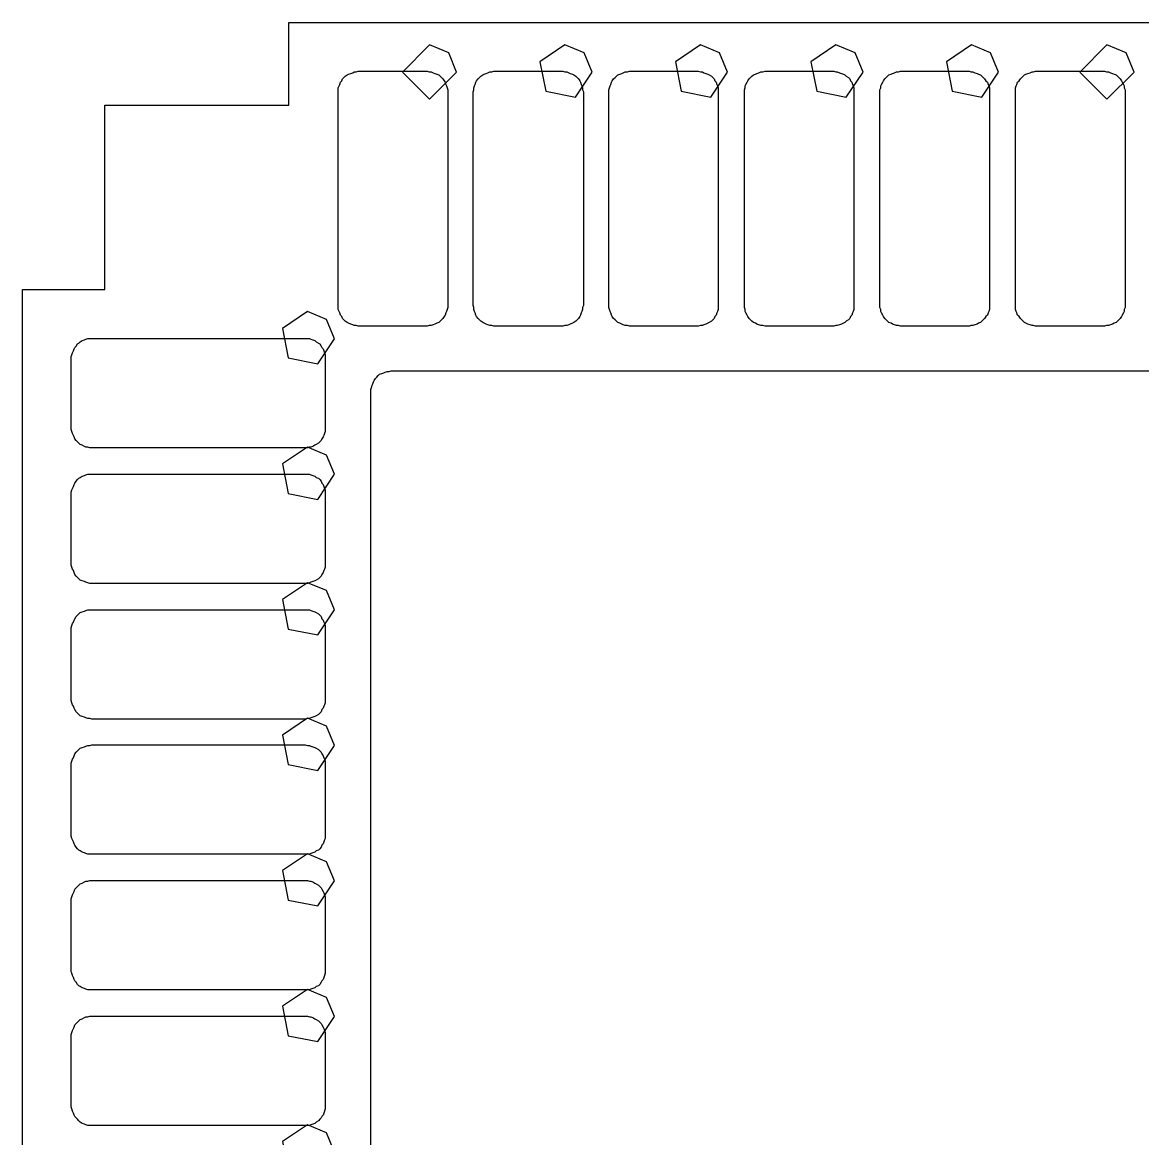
# Model space of a CAD drawing. Extents: x 114 to 258, y 8 to 198.
# Drawn here: x 221.663 to 225.797, y 115.737 to 119.855 of the extents above; entities that cross this region are included whole.
import ezdxf

# ---------------------------------------------------------------- set-up
doc = ezdxf.new("R2010")
doc.units = 0

msp = doc.modelspace()

# ---------------------------------------------------------------- linework, layer by layer
at = {"layer": 'Layer 1', "color": 7}
for points in [[(222.64624, 119.54998), (222.64624, 119.85478)], [(222.64624, 119.85478), (228.90988, 119.85478)], [(223.16567, 119.771646), (223.06567, 119.671646), (223.16567, 119.571646), (223.26567, 119.671646), (223.236381, 119.742357), (223.16567, 119.771646), (223.16567, 119.771646)], [(223.665542, 119.771646), (223.573154, 119.709914), (223.594831, 119.600935), (223.70381, 119.579258), (223.765542, 119.671646), (223.736253, 119.742357), (223.665542, 119.771646), (223.665542, 119.771646)], [(224.165668, 119.771646), (224.07328, 119.709914), (224.094957, 119.600935), (224.203936, 119.579258), (224.265668, 119.671646), (224.236379, 119.742357), (224.165668, 119.771646), (224.165668, 119.771646)], [(224.66554, 119.771646), (224.573152, 119.709914), (224.594829, 119.600935), (224.703808, 119.579258), (224.76554, 119.671646), (224.736251, 119.742357), (224.66554, 119.771646), (224.66554, 119.771646)], [(225.165666, 119.771646), (225.073278, 119.709914), (225.094955, 119.600935), (225.203934, 119.579258), (225.265666, 119.671646), (225.236377, 119.742357), (225.165666, 119.771646), (225.165666, 119.771646)], [(225.665538, 119.771646), (225.565538, 119.671646), (225.665538, 119.571646), (225.765538, 119.671646), (225.736249, 119.742357), (225.665538, 119.771646), (225.665538, 119.771646)], [(222.83674, 119.6338), (222.84182, 119.63888)], [(222.84182, 119.63888), (222.84436, 119.6465)], [(222.84436, 119.6465), (222.84944, 119.65158)], [(222.84944, 119.65158), (222.85452, 119.65666)], [(222.85452, 119.65666), (222.86214, 119.66174)], [(222.86214, 119.66174), (222.86722, 119.66428)], [(222.86722, 119.66428), (222.87484, 119.66682)], [(222.87484, 119.66682), (222.88246, 119.66936)], [(222.88246, 119.66936), (222.88754, 119.6719)], [(222.88754, 119.6719), (222.89516, 119.6719)], [(222.89516, 119.6719), (222.90278, 119.67444)], [(222.90278, 119.67444), (223.15678, 119.67444)], [(223.15678, 119.67444), (223.1644, 119.6719)], [(223.1644, 119.6719), (223.17202, 119.6719)], [(223.17202, 119.6719), (223.17964, 119.66936)], [(223.17964, 119.66936), (223.18472, 119.66682)], [(223.18472, 119.66682), (223.19234, 119.66428)], [(223.19234, 119.66428), (223.19996, 119.66174)], [(223.19996, 119.66174), (223.20504, 119.65666)], [(223.20504, 119.65666), (223.21012, 119.65158)], [(223.21012, 119.65158), (223.2152, 119.6465)], [(223.2152, 119.6465), (223.22028, 119.63888)], [(223.22028, 119.63888), (223.22282, 119.6338)], [(223.33712, 119.6338), (223.33966, 119.63888)], [(223.33966, 119.63888), (223.34474, 119.6465)], [(223.34474, 119.6465), (223.34982, 119.65158)], [(223.34982, 119.65158), (223.3549, 119.65666)], [(223.3549, 119.65666), (223.36252, 119.66174)], [(223.36252, 119.66174), (223.3676, 119.66428)], [(223.3676, 119.66428), (223.37522, 119.66682)], [(223.37522, 119.66682), (223.3803, 119.66936)], [(223.3803, 119.66936), (223.38792, 119.6719)], [(223.38792, 119.6719), (223.39554, 119.6719)], [(223.39554, 119.6719), (223.40316, 119.67444)], [(223.40316, 119.67444), (223.65716, 119.67444)], [(223.65716, 119.67444), (223.66478, 119.6719)], [(223.66478, 119.6719), (223.6724, 119.6719)], [(223.6724, 119.6719), (223.68002, 119.66936)], [(223.68002, 119.66936), (223.6851, 119.66682)], [(223.6851, 119.66682), (223.69272, 119.66428)], [(223.69272, 119.66428), (223.6978, 119.66174)], [(223.6978, 119.66174), (223.70542, 119.65666)], [(223.70542, 119.65666), (223.7105, 119.65158)], [(223.7105, 119.65158), (223.71558, 119.6465)], [(223.71558, 119.6465), (223.72066, 119.63888)], [(223.72066, 119.63888), (223.7232, 119.6338)], [(223.8375, 119.6338), (223.84004, 119.63888)], [(223.84004, 119.63888), (223.84512, 119.6465)], [(223.84512, 119.6465), (223.8502, 119.65158)], [(223.8502, 119.65158), (223.85528, 119.65666)], [(223.85528, 119.65666), (223.86036, 119.66174)], [(223.86036, 119.66174), (223.86798, 119.66428)], [(223.86798, 119.66428), (223.8756, 119.66682)], [(223.8756, 119.66682), (223.88068, 119.66936)], [(223.88068, 119.66936), (223.8883, 119.6719)], [(223.8883, 119.6719), (223.89592, 119.6719)], [(223.89592, 119.6719), (223.90354, 119.67444)], [(223.90354, 119.67444), (224.15754, 119.67444)], [(224.15754, 119.67444), (224.16516, 119.6719)], [(224.16516, 119.6719), (224.17278, 119.6719)], [(224.17278, 119.6719), (224.17786, 119.66936)], [(224.17786, 119.66936), (224.18548, 119.66682)], [(224.18548, 119.66682), (224.1931, 119.66428)], [(224.1931, 119.66428), (224.19818, 119.66174)], [(224.19818, 119.66174), (224.2058, 119.65666)], [(224.2058, 119.65666), (224.21088, 119.65158)], [(224.21088, 119.65158), (224.21596, 119.6465)], [(224.21596, 119.6465), (224.2185, 119.63888)], [(224.2185, 119.63888), (224.22358, 119.6338)], [(224.33788, 119.6338), (224.34042, 119.63888)], [(224.34042, 119.63888), (224.3455, 119.6465)], [(224.3455, 119.6465), (224.35058, 119.65158)], [(224.35058, 119.65158), (224.35566, 119.65666)], [(224.35566, 119.65666), (224.36074, 119.66174)], [(224.36074, 119.66174), (224.36836, 119.66428)], [(224.36836, 119.66428), (224.37344, 119.66682)], [(224.37344, 119.66682), (224.38106, 119.66936)], [(224.38106, 119.66936), (224.38868, 119.6719)], [(224.38868, 119.6719), (224.3963, 119.6719)], [(224.3963, 119.6719), (224.40392, 119.67444)], [(224.40392, 119.67444), (224.65792, 119.67444)], [(224.65792, 119.67444), (224.66554, 119.6719)], [(224.66554, 119.6719), (224.67062, 119.6719)], [(224.67062, 119.6719), (224.67824, 119.66936)], [(224.67824, 119.66936), (224.68586, 119.66682)], [(224.68586, 119.66682), (224.69348, 119.66428)], [(224.69348, 119.66428), (224.69856, 119.66174)], [(224.69856, 119.66174), (224.70364, 119.65666)], [(224.70364, 119.65666), (224.71126, 119.65158)], [(224.71126, 119.65158), (224.71634, 119.6465)], [(224.71634, 119.6465), (224.71888, 119.63888)], [(224.71888, 119.63888), (224.72396, 119.6338)], [(224.83826, 119.6338), (224.8408, 119.63888)], [(224.8408, 119.63888), (224.84588, 119.6465)], [(224.84588, 119.6465), (224.85096, 119.65158)], [(224.85096, 119.65158), (224.85604, 119.65666)], [(224.85604, 119.65666), (224.86112, 119.66174)], [(224.86112, 119.66174), (224.86874, 119.66428)], [(224.86874, 119.66428), (224.87382, 119.66682)], [(224.87382, 119.66682), (224.88144, 119.66936)], [(224.88144, 119.66936), (224.88906, 119.6719)], [(224.88906, 119.6719), (224.89668, 119.6719)], [(224.89668, 119.6719), (224.9043, 119.67444)], [(224.9043, 119.67444), (225.1583, 119.67444)], [(225.1583, 119.67444), (225.16338, 119.6719)], [(225.16338, 119.6719), (225.171, 119.6719)], [(225.171, 119.6719), (225.17862, 119.66936)], [(225.17862, 119.66936), (225.18624, 119.66682)], [(225.18624, 119.66682), (225.19132, 119.66428)], [(225.19132, 119.66428), (225.19894, 119.66174)], [(225.19894, 119.66174), (225.20402, 119.65666)], [(225.20402, 119.65666), (225.2091, 119.65158)], [(225.2091, 119.65158), (225.21418, 119.6465)], [(225.21418, 119.6465), (225.21926, 119.63888)], [(225.21926, 119.63888), (225.22434, 119.6338)], [(225.3361, 119.6338), (225.34118, 119.63888)], [(225.34118, 119.63888), (225.34626, 119.6465)], [(225.34626, 119.6465), (225.35134, 119.65158)], [(225.35134, 119.65158), (225.35642, 119.65666)], [(225.35642, 119.65666), (225.3615, 119.66174)], [(225.3615, 119.66174), (225.36658, 119.66428)], [(225.36658, 119.66428), (225.3742, 119.66682)], [(225.3742, 119.66682), (225.38182, 119.66936)], [(225.38182, 119.66936), (225.38944, 119.6719)], [(225.38944, 119.6719), (225.39452, 119.6719)], [(225.39452, 119.6719), (225.40214, 119.67444)], [(225.40214, 119.67444), (225.65614, 119.67444)], [(225.65614, 119.67444), (225.66376, 119.6719)], [(225.66376, 119.6719), (225.67138, 119.6719)], [(225.67138, 119.6719), (225.679, 119.66936)], [(225.679, 119.66936), (225.68662, 119.66682)], [(225.68662, 119.66682), (225.6917, 119.66428)], [(225.6917, 119.66428), (225.69932, 119.66174)], [(225.69932, 119.66174), (225.7044, 119.65666)], [(225.7044, 119.65666), (225.70948, 119.65158)], [(225.70948, 119.65158), (225.71456, 119.6465)], [(225.71456, 119.6465), (225.71964, 119.63888)], [(225.71964, 119.63888), (225.72218, 119.6338)], [(222.82912, 119.61348), (222.83166, 119.6211)], [(222.82912, 119.60586), (222.82912, 119.61348)], [(222.82912, 119.59824), (222.82912, 119.60586)], [(222.82912, 118.81084), (222.82912, 119.59824)], [(222.83166, 119.6211), (222.8342, 119.62618)], [(222.8342, 119.62618), (222.83674, 119.6338)], [(223.22282, 119.6338), (223.22536, 119.62618)], [(223.22536, 119.62618), (223.2279, 119.6211)], [(223.2279, 119.6211), (223.23044, 119.61348)], [(223.23044, 119.61348), (223.23298, 119.60586)], [(223.23298, 119.60586), (223.23298, 119.59824)], [(223.23298, 119.59824), (223.23298, 118.81084)], [(223.32696, 119.59824), (223.3295, 119.60586)], [(223.32696, 118.81084), (223.32696, 119.59824)], [(223.3295, 119.61348), (223.33204, 119.6211)], [(223.3295, 119.60586), (223.3295, 119.61348)], [(223.33204, 119.6211), (223.33458, 119.62618)], [(223.33458, 119.62618), (223.33712, 119.6338)], [(223.7232, 119.6338), (223.72574, 119.62618)], [(223.72574, 119.62618), (223.72828, 119.6211)], [(223.72828, 119.6211), (223.73082, 119.61348)], [(223.73082, 119.61348), (223.73082, 119.60586)], [(223.73082, 119.60586), (223.73336, 119.59824)], [(223.73336, 119.59824), (223.73336, 118.81084)], [(223.82734, 119.60586), (223.82988, 119.61348)], [(223.82734, 119.59824), (223.82734, 119.60586)], [(223.82734, 118.81084), (223.82734, 119.59824)], [(223.82988, 119.61348), (223.83242, 119.6211)], [(223.83242, 119.6211), (223.83496, 119.62618)], [(223.83496, 119.62618), (223.8375, 119.6338)], [(224.22358, 119.6338), (224.22612, 119.62618)], [(224.22612, 119.62618), (224.22866, 119.6211)], [(224.22866, 119.6211), (224.2312, 119.61348)], [(224.2312, 119.61348), (224.2312, 119.60586)], [(224.2312, 119.60586), (224.2312, 119.59824)], [(224.2312, 119.59824), (224.2312, 118.81084)], [(224.32772, 119.60586), (224.33026, 119.61348)], [(224.32772, 119.59824), (224.32772, 119.60586)], [(224.32772, 118.81084), (224.32772, 119.59824)], [(224.33026, 119.6211), (224.3328, 119.62618)], [(224.33026, 119.61348), (224.33026, 119.6211)], [(224.3328, 119.62618), (224.33788, 119.6338)], [(224.72396, 119.6338), (224.7265, 119.62618)], [(224.7265, 119.62618), (224.72904, 119.6211)], [(224.72904, 119.6211), (224.73158, 119.61348)], [(224.73158, 119.61348), (224.73158, 119.60586)], [(224.73158, 119.60586), (224.73158, 119.59824)], [(224.73158, 119.59824), (224.73158, 118.81084)], [(224.8281, 119.60586), (224.83064, 119.61348)], [(224.8281, 119.59824), (224.8281, 119.60586)], [(224.8281, 118.81084), (224.8281, 119.59824)], [(224.83064, 119.6211), (224.83318, 119.62618)], [(224.83064, 119.61348), (224.83064, 119.6211)], [(224.83318, 119.62618), (224.83826, 119.6338)], [(225.22434, 119.6338), (225.22688, 119.62618)], [(225.22688, 119.62618), (225.22942, 119.6211)], [(225.22942, 119.6211), (225.23196, 119.61348)], [(225.23196, 119.61348), (225.23196, 119.60586)], [(225.23196, 119.60586), (225.23196, 119.59824)], [(225.23196, 119.59824), (225.23196, 118.81084)], [(225.32848, 119.61348), (225.33102, 119.6211)], [(225.32848, 119.60586), (225.32848, 119.61348)], [(225.32848, 119.59824), (225.32848, 119.60586)], [(225.32848, 118.81084), (225.32848, 119.59824)], [(225.33102, 119.6211), (225.33356, 119.62618)], [(225.33356, 119.62618), (225.3361, 119.6338)], [(225.72218, 119.6338), (225.72726, 119.62618)], [(225.72726, 119.62618), (225.7298, 119.6211)], [(225.7298, 119.6211), (225.7298, 119.61348)], [(225.7298, 119.61348), (225.73234, 119.60586)], [(225.73234, 119.60586), (225.73234, 119.59824)], [(225.73234, 119.59824), (225.73234, 118.81084)], [(221.96806, 118.86926), (221.96806, 119.54998)], [(221.96806, 119.54998), (222.64624, 119.54998)], [(221.66326, 112.60816), (221.66326, 118.86926)], [(221.66326, 118.86926), (221.96806, 118.86926)], [(222.82912, 118.80322), (222.82912, 118.81084)], [(223.23298, 118.81084), (223.23298, 118.80322)], [(223.3295, 118.80322), (223.32696, 118.81084)], [(223.73336, 118.81084), (223.73082, 118.80322)], [(223.82734, 118.80322), (223.82734, 118.81084)], [(224.2312, 118.81084), (224.2312, 118.80322)], [(224.32772, 118.80322), (224.32772, 118.81084)], [(224.73158, 118.81084), (224.73158, 118.80322)], [(224.8281, 118.80322), (224.8281, 118.81084)], [(225.23196, 118.81084), (225.23196, 118.80322)], [(225.32848, 118.80322), (225.32848, 118.81084)], [(225.73234, 118.81084), (225.73234, 118.80322)], [(222.715328, 118.787904), (222.62294, 118.726172), (222.644617, 118.617193), (222.753596, 118.595516), (222.815328, 118.687904), (222.786039, 118.758615), (222.715328, 118.787904), (222.715328, 118.787904)], [(222.82912, 118.7956), (222.82912, 118.80322)], [(222.83166, 118.78798), (222.82912, 118.7956)], [(222.8342, 118.7829), (222.83166, 118.78798)], [(222.83674, 118.77528), (222.8342, 118.7829)], [(222.84182, 118.7702), (222.83674, 118.77528)], [(222.84436, 118.76258), (222.84182, 118.7702)], [(223.22028, 118.7702), (223.2152, 118.76258)], [(223.22282, 118.77528), (223.22028, 118.7702)], [(223.22536, 118.7829), (223.22282, 118.77528)], [(223.2279, 118.78798), (223.22536, 118.7829)], [(223.23044, 118.7956), (223.2279, 118.78798)], [(223.23298, 118.80322), (223.23044, 118.7956)], [(223.3295, 118.7956), (223.3295, 118.80322)], [(223.33204, 118.78798), (223.3295, 118.7956)], [(223.33458, 118.7829), (223.33204, 118.78798)], [(223.33712, 118.77528), (223.33458, 118.7829)], [(223.33966, 118.7702), (223.33712, 118.77528)], [(223.34474, 118.76258), (223.33966, 118.7702)], [(223.72066, 118.7702), (223.71558, 118.76258)], [(223.7232, 118.77528), (223.72066, 118.7702)], [(223.72574, 118.7829), (223.7232, 118.77528)], [(223.72828, 118.78798), (223.72574, 118.7829)], [(223.73082, 118.7956), (223.72828, 118.78798)], [(223.73082, 118.80322), (223.73082, 118.7956)], [(223.82988, 118.7956), (223.82734, 118.80322)], [(223.83242, 118.78798), (223.82988, 118.7956)], [(223.83496, 118.7829), (223.83242, 118.78798)], [(223.8375, 118.77528), (223.83496, 118.7829)], [(223.84004, 118.7702), (223.8375, 118.77528)], [(223.84512, 118.76258), (223.84004, 118.7702)], [(224.2185, 118.7702), (224.21596, 118.76258)], [(224.22358, 118.77528), (224.2185, 118.7702)], [(224.22612, 118.7829), (224.22358, 118.77528)], [(224.22866, 118.78798), (224.22612, 118.7829)], [(224.2312, 118.7956), (224.22866, 118.78798)], [(224.2312, 118.80322), (224.2312, 118.7956)], [(224.33026, 118.7956), (224.32772, 118.80322)], [(224.33026, 118.78798), (224.33026, 118.7956)], [(224.3328, 118.7829), (224.33026, 118.78798)], [(224.33788, 118.77528), (224.3328, 118.7829)], [(224.34042, 118.7702), (224.33788, 118.77528)], [(224.3455, 118.76258), (224.34042, 118.7702)], [(224.71888, 118.7702), (224.71634, 118.76258)], [(224.72396, 118.77528), (224.71888, 118.7702)], [(224.7265, 118.7829), (224.72396, 118.77528)], [(224.72904, 118.78798), (224.7265, 118.7829)], [(224.73158, 118.7956), (224.72904, 118.78798)], [(224.73158, 118.80322), (224.73158, 118.7956)], [(224.83064, 118.7956), (224.8281, 118.80322)], [(224.83064, 118.78798), (224.83064, 118.7956)], [(224.83318, 118.7829), (224.83064, 118.78798)], [(224.83826, 118.77528), (224.83318, 118.7829)], [(224.8408, 118.7702), (224.83826, 118.77528)], [(224.84588, 118.76258), (224.8408, 118.7702)], [(225.21926, 118.7702), (225.21418, 118.76258)], [(225.22434, 118.77528), (225.21926, 118.7702)], [(225.22688, 118.7829), (225.22434, 118.77528)], [(225.22942, 118.78798), (225.22688, 118.7829)], [(225.23196, 118.7956), (225.22942, 118.78798)], [(225.23196, 118.80322), (225.23196, 118.7956)], [(225.32848, 118.7956), (225.32848, 118.80322)], [(225.33102, 118.78798), (225.32848, 118.7956)], [(225.33356, 118.7829), (225.33102, 118.78798)], [(225.3361, 118.77528), (225.33356, 118.7829)], [(225.34118, 118.7702), (225.3361, 118.77528)], [(225.34626, 118.76258), (225.34118, 118.7702)], [(225.71964, 118.7702), (225.71456, 118.76258)], [(225.72218, 118.77528), (225.71964, 118.7702)], [(225.72726, 118.7829), (225.72218, 118.77528)], [(225.7298, 118.78798), (225.72726, 118.7829)], [(225.73234, 118.80322), (225.7298, 118.7956)], [(225.7298, 118.7956), (225.7298, 118.78798)], [(222.84944, 118.7575), (222.84436, 118.76258)], [(222.85452, 118.75242), (222.84944, 118.7575)], [(222.86214, 118.74734), (222.85452, 118.75242)], [(222.86722, 118.7448), (222.86214, 118.74734)], [(222.87484, 118.74226), (222.86722, 118.7448)], [(222.88246, 118.73972), (222.87484, 118.74226)], [(222.88754, 118.73718), (222.88246, 118.73972)], [(222.89516, 118.73718), (222.88754, 118.73718)], [(222.90278, 118.73464), (222.89516, 118.73718)], [(223.15678, 118.73464), (222.90278, 118.73464)], [(223.1644, 118.73718), (223.15678, 118.73464)], [(223.17202, 118.73718), (223.1644, 118.73718)], [(223.17964, 118.73972), (223.17202, 118.73718)], [(223.18472, 118.74226), (223.17964, 118.73972)], [(223.19234, 118.7448), (223.18472, 118.74226)], [(223.19996, 118.74734), (223.19234, 118.7448)], [(223.20504, 118.75242), (223.19996, 118.74734)], [(223.21012, 118.7575), (223.20504, 118.75242)], [(223.2152, 118.76258), (223.21012, 118.7575)], [(223.34982, 118.7575), (223.34474, 118.76258)], [(223.3549, 118.75242), (223.34982, 118.7575)], [(223.36252, 118.74734), (223.3549, 118.75242)], [(223.3676, 118.7448), (223.36252, 118.74734)], [(223.37522, 118.74226), (223.3676, 118.7448)], [(223.3803, 118.73972), (223.37522, 118.74226)], [(223.38792, 118.73718), (223.3803, 118.73972)], [(223.39554, 118.73718), (223.38792, 118.73718)], [(223.40316, 118.73464), (223.39554, 118.73718)], [(223.65716, 118.73464), (223.40316, 118.73464)], [(223.66478, 118.73718), (223.65716, 118.73464)], [(223.6724, 118.73718), (223.66478, 118.73718)], [(223.68002, 118.73972), (223.6724, 118.73718)], [(223.6851, 118.74226), (223.68002, 118.73972)], [(223.69272, 118.7448), (223.6851, 118.74226)], [(223.6978, 118.74734), (223.69272, 118.7448)], [(223.70542, 118.75242), (223.6978, 118.74734)], [(223.7105, 118.7575), (223.70542, 118.75242)], [(223.71558, 118.76258), (223.7105, 118.7575)], [(223.8502, 118.7575), (223.84512, 118.76258)], [(223.85528, 118.75242), (223.8502, 118.7575)], [(223.86036, 118.74734), (223.85528, 118.75242)], [(223.86798, 118.7448), (223.86036, 118.74734)], [(223.8756, 118.74226), (223.86798, 118.7448)], [(223.88068, 118.73972), (223.8756, 118.74226)], [(223.8883, 118.73718), (223.88068, 118.73972)], [(223.89592, 118.73718), (223.8883, 118.73718)], [(223.90354, 118.73464), (223.89592, 118.73718)], [(224.15754, 118.73464), (223.90354, 118.73464)], [(224.16516, 118.73718), (224.15754, 118.73464)], [(224.17278, 118.73718), (224.16516, 118.73718)], [(224.17786, 118.73972), (224.17278, 118.73718)], [(224.18548, 118.74226), (224.17786, 118.73972)], [(224.1931, 118.7448), (224.18548, 118.74226)], [(224.19818, 118.74734), (224.1931, 118.7448)], [(224.2058, 118.75242), (224.19818, 118.74734)], [(224.21088, 118.7575), (224.2058, 118.75242)], [(224.21596, 118.76258), (224.21088, 118.7575)], [(224.35058, 118.7575), (224.3455, 118.76258)], [(224.35566, 118.75242), (224.35058, 118.7575)], [(224.36074, 118.74734), (224.35566, 118.75242)], [(224.36836, 118.7448), (224.36074, 118.74734)], [(224.37344, 118.74226), (224.36836, 118.7448)], [(224.38106, 118.73972), (224.37344, 118.74226)], [(224.38868, 118.73718), (224.38106, 118.73972)], [(224.3963, 118.73718), (224.38868, 118.73718)], [(224.40392, 118.73464), (224.3963, 118.73718)], [(224.65792, 118.73464), (224.40392, 118.73464)], [(224.66554, 118.73718), (224.65792, 118.73464)], [(224.67062, 118.73718), (224.66554, 118.73718)], [(224.67824, 118.73972), (224.67062, 118.73718)], [(224.68586, 118.74226), (224.67824, 118.73972)], [(224.69348, 118.7448), (224.68586, 118.74226)], [(224.69856, 118.74734), (224.69348, 118.7448)], [(224.70364, 118.75242), (224.69856, 118.74734)], [(224.71126, 118.7575), (224.70364, 118.75242)], [(224.71634, 118.76258), (224.71126, 118.7575)], [(224.85096, 118.7575), (224.84588, 118.76258)], [(224.85604, 118.75242), (224.85096, 118.7575)], [(224.86112, 118.74734), (224.85604, 118.75242)], [(224.86874, 118.7448), (224.86112, 118.74734)], [(224.87382, 118.74226), (224.86874, 118.7448)], [(224.88144, 118.73972), (224.87382, 118.74226)], [(224.88906, 118.73718), (224.88144, 118.73972)], [(224.89668, 118.73718), (224.88906, 118.73718)], [(224.9043, 118.73464), (224.89668, 118.73718)], [(225.1583, 118.73464), (224.9043, 118.73464)], [(225.16338, 118.73718), (225.1583, 118.73464)], [(225.171, 118.73718), (225.16338, 118.73718)], [(225.17862, 118.73972), (225.171, 118.73718)], [(225.18624, 118.74226), (225.17862, 118.73972)], [(225.19132, 118.7448), (225.18624, 118.74226)], [(225.19894, 118.74734), (225.19132, 118.7448)], [(225.20402, 118.75242), (225.19894, 118.74734)], [(225.2091, 118.7575), (225.20402, 118.75242)], [(225.21418, 118.76258), (225.2091, 118.7575)], [(225.35134, 118.7575), (225.34626, 118.76258)], [(225.35642, 118.75242), (225.35134, 118.7575)], [(225.3615, 118.74734), (225.35642, 118.75242)], [(225.36658, 118.7448), (225.3615, 118.74734)], [(225.3742, 118.74226), (225.36658, 118.7448)], [(225.38182, 118.73972), (225.3742, 118.74226)], [(225.38944, 118.73718), (225.38182, 118.73972)], [(225.39452, 118.73718), (225.38944, 118.73718)], [(225.40214, 118.73464), (225.39452, 118.73718)], [(225.65614, 118.73464), (225.40214, 118.73464)], [(225.66376, 118.73718), (225.65614, 118.73464)], [(225.67138, 118.73718), (225.66376, 118.73718)], [(225.679, 118.73972), (225.67138, 118.73718)], [(225.68662, 118.74226), (225.679, 118.73972)], [(225.6917, 118.7448), (225.68662, 118.74226)], [(225.69932, 118.74734), (225.6917, 118.7448)], [(225.7044, 118.75242), (225.69932, 118.74734)], [(225.70948, 118.7575), (225.7044, 118.75242)], [(225.71456, 118.76258), (225.70948, 118.7575)], [(221.89186, 118.68384), (221.89694, 118.68638)], [(221.89694, 118.68638), (221.90456, 118.68892)], [(221.90456, 118.68892), (221.91218, 118.68892)], [(221.91218, 118.68892), (221.9198, 118.68892)], [(221.9198, 118.68892), (222.7072, 118.68892)], [(222.7072, 118.68892), (222.71482, 118.68892)], [(222.71482, 118.68892), (222.72244, 118.68892)], [(222.72244, 118.68892), (222.72752, 118.68638)], [(222.72752, 118.68638), (222.73514, 118.68384)], [(221.85122, 118.6432), (221.85376, 118.65082)], [(221.85376, 118.65082), (221.8563, 118.6559)], [(221.8563, 118.6559), (221.86138, 118.66098)], [(221.86138, 118.66098), (221.86646, 118.6686)], [(221.86646, 118.6686), (221.87154, 118.67114)], [(221.87154, 118.67114), (221.87662, 118.67622)], [(221.87662, 118.67622), (221.88424, 118.6813)], [(221.88424, 118.6813), (221.89186, 118.68384)], [(222.73514, 118.68384), (222.74276, 118.6813)], [(222.74276, 118.6813), (222.74784, 118.67622)], [(222.74784, 118.67622), (222.75546, 118.67114)], [(222.75546, 118.67114), (222.76054, 118.6686)], [(222.76054, 118.6686), (222.76562, 118.66098)], [(222.76562, 118.66098), (222.76816, 118.6559)], [(222.76816, 118.6559), (222.77324, 118.65082)], [(222.77324, 118.65082), (222.77578, 118.6432)], [(221.8436, 118.62288), (221.84614, 118.62796)], [(221.8436, 118.61526), (221.8436, 118.62288)], [(221.8436, 118.36126), (221.8436, 118.61526)], [(221.84614, 118.62796), (221.84868, 118.63558)], [(221.84868, 118.63558), (221.85122, 118.6432)], [(222.77578, 118.6432), (222.77832, 118.63558)], [(222.77832, 118.63558), (222.78086, 118.62796)], [(222.78086, 118.62796), (222.78086, 118.62288)], [(222.78086, 118.62288), (222.78086, 118.61526)], [(222.78086, 118.61526), (222.78086, 118.36126)], [(222.98914, 118.55938), (222.99676, 118.56192)], [(222.99676, 118.56192), (223.00184, 118.56446)], [(223.00184, 118.56446), (223.00946, 118.567)], [(223.00946, 118.567), (223.01708, 118.567)], [(223.01708, 118.567), (223.0247, 118.56954)], [(223.0247, 118.56954), (228.5365, 118.56954)], [(222.95358, 118.5162), (222.95612, 118.52128)], [(222.95612, 118.52128), (222.95866, 118.5289)], [(222.95866, 118.5289), (222.9612, 118.53398)], [(222.9612, 118.53398), (222.96628, 118.5416)], [(222.96628, 118.5416), (222.97136, 118.54668)], [(222.97136, 118.54668), (222.97644, 118.55176)], [(222.97644, 118.55176), (222.98152, 118.55684)], [(222.98152, 118.55684), (222.98914, 118.55938)], [(222.9485, 118.50096), (222.95104, 118.50858)], [(222.9485, 118.49334), (222.9485, 118.50096)], [(222.9485, 112.98154), (222.9485, 118.49334)], [(222.95104, 118.50858), (222.95358, 118.5162)], [(221.8436, 118.35364), (221.8436, 118.36126)], [(222.78086, 118.36126), (222.78086, 118.35364)], [(221.84614, 118.34602), (221.8436, 118.35364)], [(221.84868, 118.3384), (221.84614, 118.34602)], [(221.85122, 118.33078), (221.84868, 118.3384)], [(221.85376, 118.3257), (221.85122, 118.33078)], [(221.8563, 118.31808), (221.85376, 118.3257)], [(221.86138, 118.313), (221.8563, 118.31808)], [(222.76816, 118.31808), (222.76562, 118.313)], [(222.77324, 118.3257), (222.76816, 118.31808)], [(222.77578, 118.33078), (222.77324, 118.3257)], [(222.77832, 118.3384), (222.77578, 118.33078)], [(222.78086, 118.34602), (222.77832, 118.3384)], [(222.78086, 118.35364), (222.78086, 118.34602)], [(221.86646, 118.30792), (221.86138, 118.313)], [(221.87154, 118.30284), (221.86646, 118.30792)], [(221.87662, 118.29776), (221.87154, 118.30284)], [(221.88424, 118.29522), (221.87662, 118.29776)], [(221.89186, 118.29014), (221.88424, 118.29522)], [(221.89694, 118.2876), (221.89186, 118.29014)], [(221.90456, 118.2876), (221.89694, 118.2876)], [(221.91218, 118.28506), (221.90456, 118.2876)], [(221.9198, 118.28506), (221.91218, 118.28506)], [(222.7072, 118.28506), (221.9198, 118.28506)], [(222.715328, 118.287778), (222.62294, 118.226046), (222.644617, 118.117067), (222.753596, 118.09539), (222.815328, 118.187778), (222.786039, 118.258489), (222.715328, 118.287778), (222.715328, 118.287778)], [(222.71482, 118.28506), (222.7072, 118.28506)], [(222.72244, 118.2876), (222.71482, 118.28506)], [(222.72752, 118.2876), (222.72244, 118.2876)], [(222.73514, 118.29014), (222.72752, 118.2876)], [(222.74276, 118.29522), (222.73514, 118.29014)], [(222.74784, 118.29776), (222.74276, 118.29522)], [(222.75546, 118.30284), (222.74784, 118.29776)], [(222.76054, 118.30792), (222.75546, 118.30284)], [(222.76562, 118.313), (222.76054, 118.30792)], [(221.85122, 118.14282), (221.85376, 118.15044)], [(221.85376, 118.15044), (221.8563, 118.15552)], [(221.8563, 118.15552), (221.86138, 118.16314)], [(221.86138, 118.16314), (221.86646, 118.16822)], [(221.86646, 118.16822), (221.87154, 118.1733)], [(221.87154, 118.1733), (221.87662, 118.17584)], [(221.87662, 118.17584), (221.88424, 118.18092)], [(221.88424, 118.18092), (221.89186, 118.18346)], [(221.89186, 118.18346), (221.89694, 118.186)], [(221.89694, 118.186), (221.90456, 118.18854)], [(221.90456, 118.18854), (221.91218, 118.18854)], [(221.91218, 118.18854), (221.9198, 118.18854)], [(221.9198, 118.18854), (222.7072, 118.18854)], [(222.7072, 118.18854), (222.71482, 118.18854)], [(222.71482, 118.18854), (222.72244, 118.18854)], [(222.72244, 118.18854), (222.72752, 118.186)], [(222.72752, 118.186), (222.73514, 118.18346)], [(222.73514, 118.18346), (222.74276, 118.18092)], [(222.74276, 118.18092), (222.74784, 118.17584)], [(222.74784, 118.17584), (222.75546, 118.1733)], [(222.75546, 118.1733), (222.76054, 118.16822)], [(222.76054, 118.16822), (222.76562, 118.16314)], [(222.76562, 118.16314), (222.76816, 118.15552)], [(222.76816, 118.15552), (222.77324, 118.15044)], [(222.77324, 118.15044), (222.77578, 118.14282)], [(221.8436, 118.1225), (221.84614, 118.13012)], [(221.8436, 118.11488), (221.8436, 118.1225)], [(221.8436, 117.86088), (221.8436, 118.11488)], [(221.84614, 118.13012), (221.84868, 118.1352)], [(221.84868, 118.1352), (221.85122, 118.14282)], [(222.77578, 118.14282), (222.77832, 118.1352)], [(222.77832, 118.1352), (222.78086, 118.13012)], [(222.78086, 118.13012), (222.78086, 118.1225)], [(222.78086, 118.1225), (222.78086, 118.11488)], [(222.78086, 118.11488), (222.78086, 117.86088)], [(221.8436, 117.85326), (221.8436, 117.86088)], [(222.78086, 117.86088), (222.78086, 117.85326)], [(221.84614, 117.84564), (221.8436, 117.85326)], [(221.84868, 117.83802), (221.84614, 117.84564)], [(221.85122, 117.83294), (221.84868, 117.83802)], [(221.85376, 117.82532), (221.85122, 117.83294)], [(221.8563, 117.8177), (221.85376, 117.82532)], [(221.86138, 117.81262), (221.8563, 117.8177)], [(222.76816, 117.8177), (222.76562, 117.81262)], [(222.77324, 117.82532), (222.76816, 117.8177)], [(222.77578, 117.83294), (222.77324, 117.82532)], [(222.77832, 117.83802), (222.77578, 117.83294)], [(222.78086, 117.84564), (222.77832, 117.83802)], [(222.78086, 117.85326), (222.78086, 117.84564)], [(221.86646, 117.80754), (221.86138, 117.81262)], [(221.87154, 117.80246), (221.86646, 117.80754)], [(221.87662, 117.79738), (221.87154, 117.80246)], [(221.88424, 117.79484), (221.87662, 117.79738)], [(221.89186, 117.7923), (221.88424, 117.79484)], [(221.89694, 117.78976), (221.89186, 117.7923)], [(221.90456, 117.78722), (221.89694, 117.78976)], [(221.91218, 117.78468), (221.90456, 117.78722)], [(221.9198, 117.78468), (221.91218, 117.78468)], [(222.7072, 117.78468), (221.9198, 117.78468)], [(222.715328, 117.787906), (222.62294, 117.726174), (222.644617, 117.617195), (222.753596, 117.595518), (222.815328, 117.687906), (222.786039, 117.758617), (222.715328, 117.787906), (222.715328, 117.787906)], [(222.71482, 117.78468), (222.7072, 117.78468)], [(222.72244, 117.78722), (222.71482, 117.78468)], [(222.72752, 117.78976), (222.72244, 117.78722)], [(222.73514, 117.7923), (222.72752, 117.78976)], [(222.74276, 117.79484), (222.73514, 117.7923)], [(222.74784, 117.79738), (222.74276, 117.79484)], [(222.75546, 117.80246), (222.74784, 117.79738)], [(222.76054, 117.80754), (222.75546, 117.80246)], [(222.76562, 117.81262), (222.76054, 117.80754)], [(221.85376, 117.65006), (221.8563, 117.65514)], [(221.8563, 117.65514), (221.86138, 117.66276)], [(221.86138, 117.66276), (221.86646, 117.66784)], [(221.86646, 117.66784), (221.87154, 117.67292)], [(221.87154, 117.67292), (221.87662, 117.678)], [(221.87662, 117.678), (221.88424, 117.68054)], [(221.88424, 117.68054), (221.89186, 117.68308)], [(221.89186, 117.68308), (221.89694, 117.68562)], [(221.89694, 117.68562), (221.90456, 117.68816)], [(221.90456, 117.68816), (221.91218, 117.68816)], [(221.91218, 117.68816), (221.9198, 117.68816)], [(221.9198, 117.68816), (222.7072, 117.68816)], [(222.7072, 117.68816), (222.71482, 117.68816)], [(222.71482, 117.68816), (222.72244, 117.68816)], [(222.72244, 117.68816), (222.72752, 117.68562)], [(222.72752, 117.68562), (222.73514, 117.68308)], [(222.73514, 117.68308), (222.74276, 117.68054)], [(222.74276, 117.68054), (222.74784, 117.678)], [(222.74784, 117.678), (222.75546, 117.67292)], [(222.75546, 117.67292), (222.76054, 117.66784)], [(222.76054, 117.66784), (222.76562, 117.66276)], [(222.76562, 117.66276), (222.76816, 117.65514)], [(222.76816, 117.65514), (222.77324, 117.65006)], [(221.8436, 117.62212), (221.84614, 117.62974)], [(221.8436, 117.6145), (221.8436, 117.62212)], [(221.8436, 117.3605), (221.8436, 117.6145)], [(221.84614, 117.62974), (221.84868, 117.63736)], [(221.84868, 117.63736), (221.85122, 117.64244)], [(221.85122, 117.64244), (221.85376, 117.65006)], [(222.77324, 117.65006), (222.77578, 117.64244)], [(222.77578, 117.64244), (222.77832, 117.63736)], [(222.77832, 117.63736), (222.78086, 117.62974)], [(222.78086, 117.62974), (222.78086, 117.62212)], [(222.78086, 117.62212), (222.78086, 117.6145)], [(222.78086, 117.6145), (222.78086, 117.3605)], [(221.8436, 117.35288), (221.8436, 117.3605)], [(221.84614, 117.34526), (221.8436, 117.35288)], [(221.84868, 117.33764), (221.84614, 117.34526)], [(221.85122, 117.33256), (221.84868, 117.33764)], [(221.85376, 117.32494), (221.85122, 117.33256)], [(221.8563, 117.31986), (221.85376, 117.32494)], [(222.77324, 117.32494), (222.76816, 117.31986)], [(222.77578, 117.33256), (222.77324, 117.32494)], [(222.77832, 117.33764), (222.77578, 117.33256)], [(222.78086, 117.34526), (222.77832, 117.33764)], [(222.78086, 117.3605), (222.78086, 117.35288)], [(222.78086, 117.35288), (222.78086, 117.34526)], [(221.86138, 117.31224), (221.8563, 117.31986)], [(221.86646, 117.30716), (221.86138, 117.31224)], [(221.87154, 117.30208), (221.86646, 117.30716)], [(221.87662, 117.297), (221.87154, 117.30208)], [(221.88424, 117.29446), (221.87662, 117.297)], [(221.89186, 117.29192), (221.88424, 117.29446)], [(221.89694, 117.28938), (221.89186, 117.29192)], [(221.90456, 117.28684), (221.89694, 117.28938)], [(221.91218, 117.28684), (221.90456, 117.28684)], [(221.9198, 117.2843), (221.91218, 117.28684)], [(222.7072, 117.2843), (221.9198, 117.2843)], [(222.715328, 117.28778), (222.62294, 117.226048), (222.644617, 117.117069), (222.753596, 117.095392), (222.815328, 117.18778), (222.786039, 117.258491), (222.715328, 117.28778), (222.715328, 117.28778)], [(222.71482, 117.28684), (222.7072, 117.2843)], [(222.72244, 117.28684), (222.71482, 117.28684)], [(222.72752, 117.28938), (222.72244, 117.28684)], [(222.73514, 117.29192), (222.72752, 117.28938)], [(222.74276, 117.29446), (222.73514, 117.29192)], [(222.74784, 117.297), (222.74276, 117.29446)], [(222.75546, 117.30208), (222.74784, 117.297)], [(222.76054, 117.30716), (222.75546, 117.30208)], [(222.76562, 117.31224), (222.76054, 117.30716)], [(222.76816, 117.31986), (222.76562, 117.31224)], [(221.85376, 117.14968), (221.8563, 117.1573)], [(221.8563, 117.1573), (221.86138, 117.16238)], [(221.86138, 117.16238), (221.86646, 117.16746)], [(221.86646, 117.16746), (221.87154, 117.17254)], [(221.87154, 117.17254), (221.87662, 117.17762)], [(221.87662, 117.17762), (221.88424, 117.18016)], [(221.88424, 117.18016), (221.89186, 117.1827)], [(221.89186, 117.1827), (221.89694, 117.18524)], [(221.89694, 117.18524), (221.90456, 117.18778)], [(221.90456, 117.18778), (221.91218, 117.18778)], [(221.91218, 117.18778), (221.9198, 117.19032)], [(221.9198, 117.19032), (222.7072, 117.19032)], [(222.7072, 117.19032), (222.71482, 117.18778)], [(222.71482, 117.18778), (222.72244, 117.18778)], [(222.72244, 117.18778), (222.72752, 117.18524)], [(222.72752, 117.18524), (222.73514, 117.1827)], [(222.73514, 117.1827), (222.74276, 117.18016)], [(222.74276, 117.18016), (222.74784, 117.17762)], [(222.74784, 117.17762), (222.75546, 117.17254)], [(222.75546, 117.17254), (222.76054, 117.16746)], [(222.76054, 117.16746), (222.76562, 117.16238)], [(222.76562, 117.16238), (222.76816, 117.1573)], [(222.76816, 117.1573), (222.77324, 117.14968)], [(221.8436, 117.12174), (221.84614, 117.12936)], [(221.8436, 117.11412), (221.8436, 117.12174)], [(221.84614, 117.12936), (221.84868, 117.13698)], [(221.84868, 117.13698), (221.85122, 117.14206)], [(221.85122, 117.14206), (221.85376, 117.14968)], [(222.77324, 117.14968), (222.77578, 117.14206)], [(222.77578, 117.14206), (222.77832, 117.13698)], [(222.77832, 117.13698), (222.78086, 117.12936)], [(222.78086, 117.12936), (222.78086, 117.12174)], [(222.78086, 117.12174), (222.78086, 117.11412)], [(221.8436, 116.86012), (221.8436, 117.11412)], [(222.78086, 117.11412), (222.78086, 116.86012)], [(221.8436, 116.8525), (221.8436, 116.86012)], [(221.84614, 116.84488), (221.8436, 116.8525)], [(221.84868, 116.8398), (221.84614, 116.84488)], [(221.85122, 116.83218), (221.84868, 116.8398)], [(221.85376, 116.82456), (221.85122, 116.83218)], [(222.77578, 116.83218), (222.77324, 116.82456)], [(222.77832, 116.8398), (222.77578, 116.83218)], [(222.78086, 116.84488), (222.77832, 116.8398)], [(222.78086, 116.86012), (222.78086, 116.8525)], [(222.78086, 116.8525), (222.78086, 116.84488)], [(221.8563, 116.81948), (221.85376, 116.82456)], [(221.86138, 116.81186), (221.8563, 116.81948)], [(221.86646, 116.80678), (221.86138, 116.81186)], [(221.87154, 116.8017), (221.86646, 116.80678)], [(221.87662, 116.79916), (221.87154, 116.8017)], [(221.88424, 116.79408), (221.87662, 116.79916)], [(221.89186, 116.79154), (221.88424, 116.79408)], [(221.89694, 116.789), (221.89186, 116.79154)], [(221.90456, 116.78646), (221.89694, 116.789)], [(221.91218, 116.78646), (221.90456, 116.78646)], [(221.9198, 116.78646), (221.91218, 116.78646)], [(222.7072, 116.78646), (221.9198, 116.78646)], [(222.715328, 116.787908), (222.62294, 116.726176), (222.644617, 116.617197), (222.753596, 116.59552), (222.815328, 116.687908), (222.786039, 116.758619), (222.715328, 116.787908), (222.715328, 116.787908)], [(222.71482, 116.78646), (222.7072, 116.78646)], [(222.72244, 116.78646), (222.71482, 116.78646)], [(222.72752, 116.789), (222.72244, 116.78646)], [(222.73514, 116.79154), (222.72752, 116.789)], [(222.74276, 116.79408), (222.73514, 116.79154)], [(222.74784, 116.79916), (222.74276, 116.79408)], [(222.75546, 116.8017), (222.74784, 116.79916)], [(222.76054, 116.80678), (222.75546, 116.8017)], [(222.76562, 116.81186), (222.76054, 116.80678)], [(222.76816, 116.81948), (222.76562, 116.81186)], [(222.77324, 116.82456), (222.76816, 116.81948)], [(221.8563, 116.65692), (221.86138, 116.662)], [(221.86138, 116.662), (221.86646, 116.66708)], [(221.86646, 116.66708), (221.87154, 116.67216)], [(221.87154, 116.67216), (221.87662, 116.67724)], [(221.87662, 116.67724), (221.88424, 116.67978)], [(221.88424, 116.67978), (221.89186, 116.68486)], [(221.89186, 116.68486), (221.89694, 116.6874)], [(221.89694, 116.6874), (221.90456, 116.6874)], [(221.90456, 116.6874), (221.91218, 116.68994)], [(221.91218, 116.68994), (221.9198, 116.68994)], [(221.9198, 116.68994), (222.7072, 116.68994)], [(222.7072, 116.68994), (222.71482, 116.68994)], [(222.71482, 116.68994), (222.72244, 116.6874)], [(222.72244, 116.6874), (222.72752, 116.6874)], [(222.72752, 116.6874), (222.73514, 116.68486)], [(222.73514, 116.68486), (222.74276, 116.67978)], [(222.74276, 116.67978), (222.74784, 116.67724)], [(222.74784, 116.67724), (222.75546, 116.67216)], [(222.75546, 116.67216), (222.76054, 116.66708)], [(222.76054, 116.66708), (222.76562, 116.662)], [(222.76562, 116.662), (222.76816, 116.65692)], [(221.8436, 116.62136), (221.84614, 116.62898)], [(221.8436, 116.61374), (221.8436, 116.62136)], [(221.84614, 116.62898), (221.84868, 116.6366)], [(221.84868, 116.6366), (221.85122, 116.64422)], [(221.85122, 116.64422), (221.85376, 116.6493)], [(221.85376, 116.6493), (221.8563, 116.65692)], [(222.76816, 116.65692), (222.77324, 116.6493)], [(222.77324, 116.6493), (222.77578, 116.64422)], [(222.77578, 116.64422), (222.77832, 116.6366)], [(222.77832, 116.6366), (222.78086, 116.62898)], [(222.78086, 116.62898), (222.78086, 116.62136)], [(222.78086, 116.62136), (222.78086, 116.61374)], [(221.8436, 116.35974), (221.8436, 116.61374)], [(222.78086, 116.61374), (222.78086, 116.35974)], [(221.8436, 116.35212), (221.8436, 116.35974)], [(221.84614, 116.34704), (221.8436, 116.35212)], [(221.84868, 116.33942), (221.84614, 116.34704)], [(221.85122, 116.3318), (221.84868, 116.33942)], [(221.85376, 116.32418), (221.85122, 116.3318)], [(222.77578, 116.3318), (222.77324, 116.32418)], [(222.77832, 116.33942), (222.77578, 116.3318)], [(222.78086, 116.34704), (222.77832, 116.33942)], [(222.78086, 116.35974), (222.78086, 116.35212)], [(222.78086, 116.35212), (222.78086, 116.34704)], [(221.8563, 116.3191), (221.85376, 116.32418)], [(221.86138, 116.31402), (221.8563, 116.3191)], [(221.86646, 116.3064), (221.86138, 116.31402)], [(221.87154, 116.30132), (221.86646, 116.3064)], [(221.87662, 116.29878), (221.87154, 116.30132)], [(221.88424, 116.2937), (221.87662, 116.29878)], [(221.89186, 116.29116), (221.88424, 116.2937)], [(221.89694, 116.28862), (221.89186, 116.29116)], [(221.90456, 116.28608), (221.89694, 116.28862)], [(222.715328, 116.287782), (222.62294, 116.22605), (222.644617, 116.117071), (222.753596, 116.095394), (222.815328, 116.187782), (222.786039, 116.258493), (222.715328, 116.287782), (222.715328, 116.287782)], [(222.72752, 116.28862), (222.72244, 116.28608)], [(222.73514, 116.29116), (222.72752, 116.28862)], [(222.74276, 116.2937), (222.73514, 116.29116)], [(222.74784, 116.29878), (222.74276, 116.2937)], [(222.75546, 116.30132), (222.74784, 116.29878)], [(222.76054, 116.3064), (222.75546, 116.30132)], [(222.76562, 116.31402), (222.76054, 116.3064)], [(222.76816, 116.3191), (222.76562, 116.31402)], [(222.77324, 116.32418), (222.76816, 116.3191)], [(221.91218, 116.28608), (221.90456, 116.28608)], [(221.9198, 116.28608), (221.91218, 116.28608)], [(222.7072, 116.28608), (221.9198, 116.28608)], [(222.71482, 116.28608), (222.7072, 116.28608)], [(222.72244, 116.28608), (222.71482, 116.28608)], [(221.86138, 116.16162), (221.86646, 116.1667)], [(221.86646, 116.1667), (221.87154, 116.17178)], [(221.87154, 116.17178), (221.87662, 116.17686)], [(221.87662, 116.17686), (221.88424, 116.1794)], [(221.88424, 116.1794), (221.89186, 116.18448)], [(221.89186, 116.18448), (221.89694, 116.18702)], [(221.89694, 116.18702), (221.90456, 116.18702)], [(221.90456, 116.18702), (221.91218, 116.18956)], [(221.91218, 116.18956), (221.9198, 116.18956)], [(221.9198, 116.18956), (222.7072, 116.18956)], [(222.7072, 116.18956), (222.71482, 116.18956)], [(222.71482, 116.18956), (222.72244, 116.18702)], [(222.72244, 116.18702), (222.72752, 116.18702)], [(222.72752, 116.18702), (222.73514, 116.18448)], [(222.73514, 116.18448), (222.74276, 116.1794)], [(222.74276, 116.1794), (222.74784, 116.17686)], [(222.74784, 116.17686), (222.75546, 116.17178)], [(222.75546, 116.17178), (222.76054, 116.1667)], [(222.76054, 116.1667), (222.76562, 116.16162)], [(221.8436, 116.12098), (221.84614, 116.1286)], [(221.84614, 116.1286), (221.84868, 116.13622)], [(221.84868, 116.13622), (221.85122, 116.14384)], [(221.85122, 116.14384), (221.85376, 116.14892)], [(221.85376, 116.14892), (221.8563, 116.15654)], [(221.8563, 116.15654), (221.86138, 116.16162)], [(222.76562, 116.16162), (222.76816, 116.15654)], [(222.76816, 116.15654), (222.77324, 116.14892)], [(222.77324, 116.14892), (222.77578, 116.14384)], [(222.77578, 116.14384), (222.77832, 116.13622)], [(222.77832, 116.13622), (222.78086, 116.1286)], [(222.78086, 116.1286), (222.78086, 116.12098)], [(221.8436, 116.11336), (221.8436, 116.12098)], [(221.8436, 115.85936), (221.8436, 116.11336)], [(222.78086, 116.12098), (222.78086, 116.11336)], [(222.78086, 116.11336), (222.78086, 115.85936)], [(221.8436, 115.85428), (221.8436, 115.85936)], [(221.84614, 115.84666), (221.8436, 115.85428)], [(221.84868, 115.83904), (221.84614, 115.84666)], [(221.85122, 115.83142), (221.84868, 115.83904)], [(222.77832, 115.83904), (222.77578, 115.83142)], [(222.78086, 115.84666), (222.77832, 115.83904)], [(222.78086, 115.85936), (222.78086, 115.85428)], [(222.78086, 115.85428), (222.78086, 115.84666)], [(221.85376, 115.8238), (221.85122, 115.83142)], [(221.8563, 115.81872), (221.85376, 115.8238)], [(221.86138, 115.81364), (221.8563, 115.81872)], [(221.86646, 115.80856), (221.86138, 115.81364)], [(221.87154, 115.80348), (221.86646, 115.80856)], [(221.87662, 115.7984), (221.87154, 115.80348)], [(221.88424, 115.79332), (221.87662, 115.7984)], [(221.89186, 115.79078), (221.88424, 115.79332)], [(222.74276, 115.79332), (222.73514, 115.79078)], [(222.74784, 115.7984), (222.74276, 115.79332)], [(222.75546, 115.80348), (222.74784, 115.7984)], [(222.76054, 115.80856), (222.75546, 115.80348)], [(222.76562, 115.81364), (222.76054, 115.80856)], [(222.76816, 115.81872), (222.76562, 115.81364)], [(222.77324, 115.8238), (222.76816, 115.81872)], [(222.77578, 115.83142), (222.77324, 115.8238)], [(221.89694, 115.78824), (221.89186, 115.79078)], [(221.90456, 115.7857), (221.89694, 115.78824)], [(221.91218, 115.7857), (221.90456, 115.7857)], [(221.9198, 115.7857), (221.91218, 115.7857)], [(222.7072, 115.7857), (221.9198, 115.7857)], [(222.715328, 115.78791), (222.62294, 115.726178), (222.644617, 115.617199), (222.753596, 115.595522), (222.815328, 115.68791), (222.786039, 115.758621), (222.715328, 115.78791), (222.715328, 115.78791)], [(222.71482, 115.7857), (222.7072, 115.7857)], [(222.72244, 115.7857), (222.71482, 115.7857)], [(222.72752, 115.78824), (222.72244, 115.7857)], [(222.73514, 115.79078), (222.72752, 115.78824)]]:
    msp.add_lwpolyline(points, dxfattribs=at)

doc.saveas('drawing.dxf')
